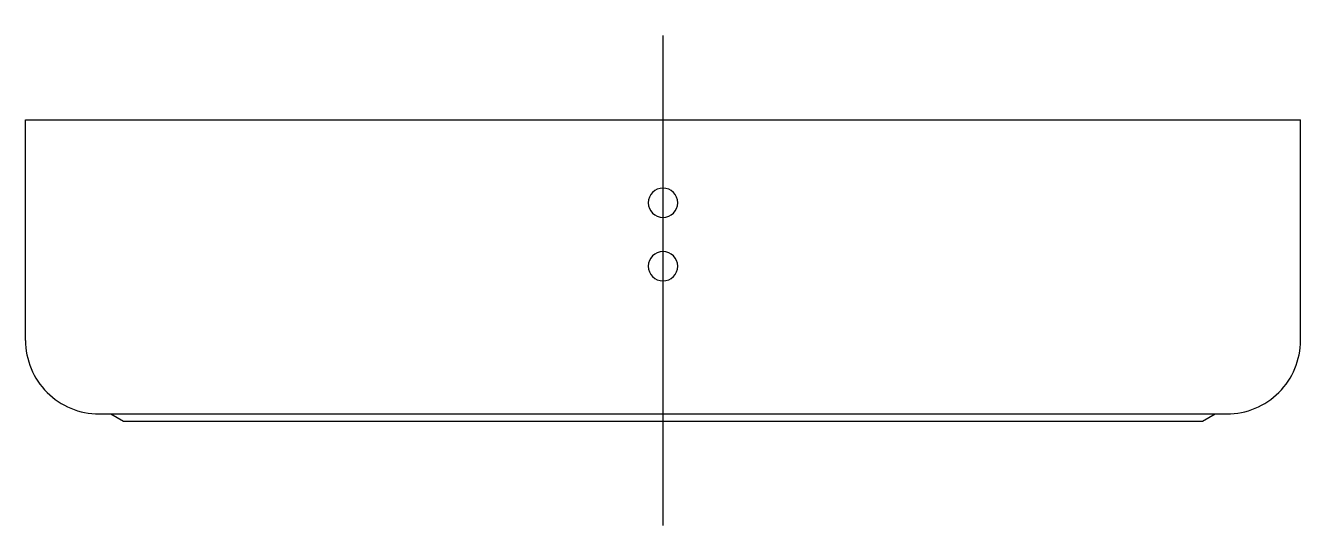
# Model space of a CAD drawing. Extents: x 64.74 to 65, y -0.183 to -0.081.
import ezdxf

# ---------------------------------------------------------------- set-up
doc = ezdxf.new("R2010")
doc.units = 0
doc.header["$LTSCALE"] = 0.2
doc.header["$MEASUREMENT"] = 0
doc.linetypes.add('AXES', pattern=[0.54, 0.3, -0.08, 0.08, -0.08])
doc.linetypes.add('CONTINU', pattern=[0])
doc.layers.get('0').update_dxf_attribs({"linetype": 'CONTINUOUS'})
doc.layers.add('DECA_EIXOS', color=5, linetype='AXES')

msp = doc.modelspace()

# ---------------------------------------------------------------- linework, layer by layer
at = {"linetype": 'CONTINU'}
for points in [[(64.74, -0.145), (64.74, -0.1)], [(64.74, -0.1), (65, -0.1)], [(65, -0.145), (65, -0.1)], [(64.755, -0.16), (64.985, -0.16)], [(64.7574, -0.16), (64.76, -0.1615)], [(64.98, -0.1615), (64.9826, -0.16)], [(64.76, -0.1615), (64.98, -0.1615)]]:
    msp.add_lwpolyline(points, dxfattribs=at)
for points in [[(64.87, -0.11391, 1), (64.87, -0.11991)], [(64.87, -0.11991, 1), (64.87, -0.11391)], [(64.87, -0.12687, 1), (64.87, -0.13287)], [(64.87, -0.13287, 1), (64.87, -0.12687)], [(64.74, -0.145, 0.414631), (64.755, -0.16)], [(64.985, -0.16, 0.414509), (65, -0.145)]]:
    msp.add_lwpolyline(points, format="xyb", dxfattribs=at)
at = {"layer": 'DECA_EIXOS'}
msp.add_lwpolyline([(64.87, -0.18278), (64.87, -0.08074)], dxfattribs=at)

doc.saveas('drawing.dxf')
